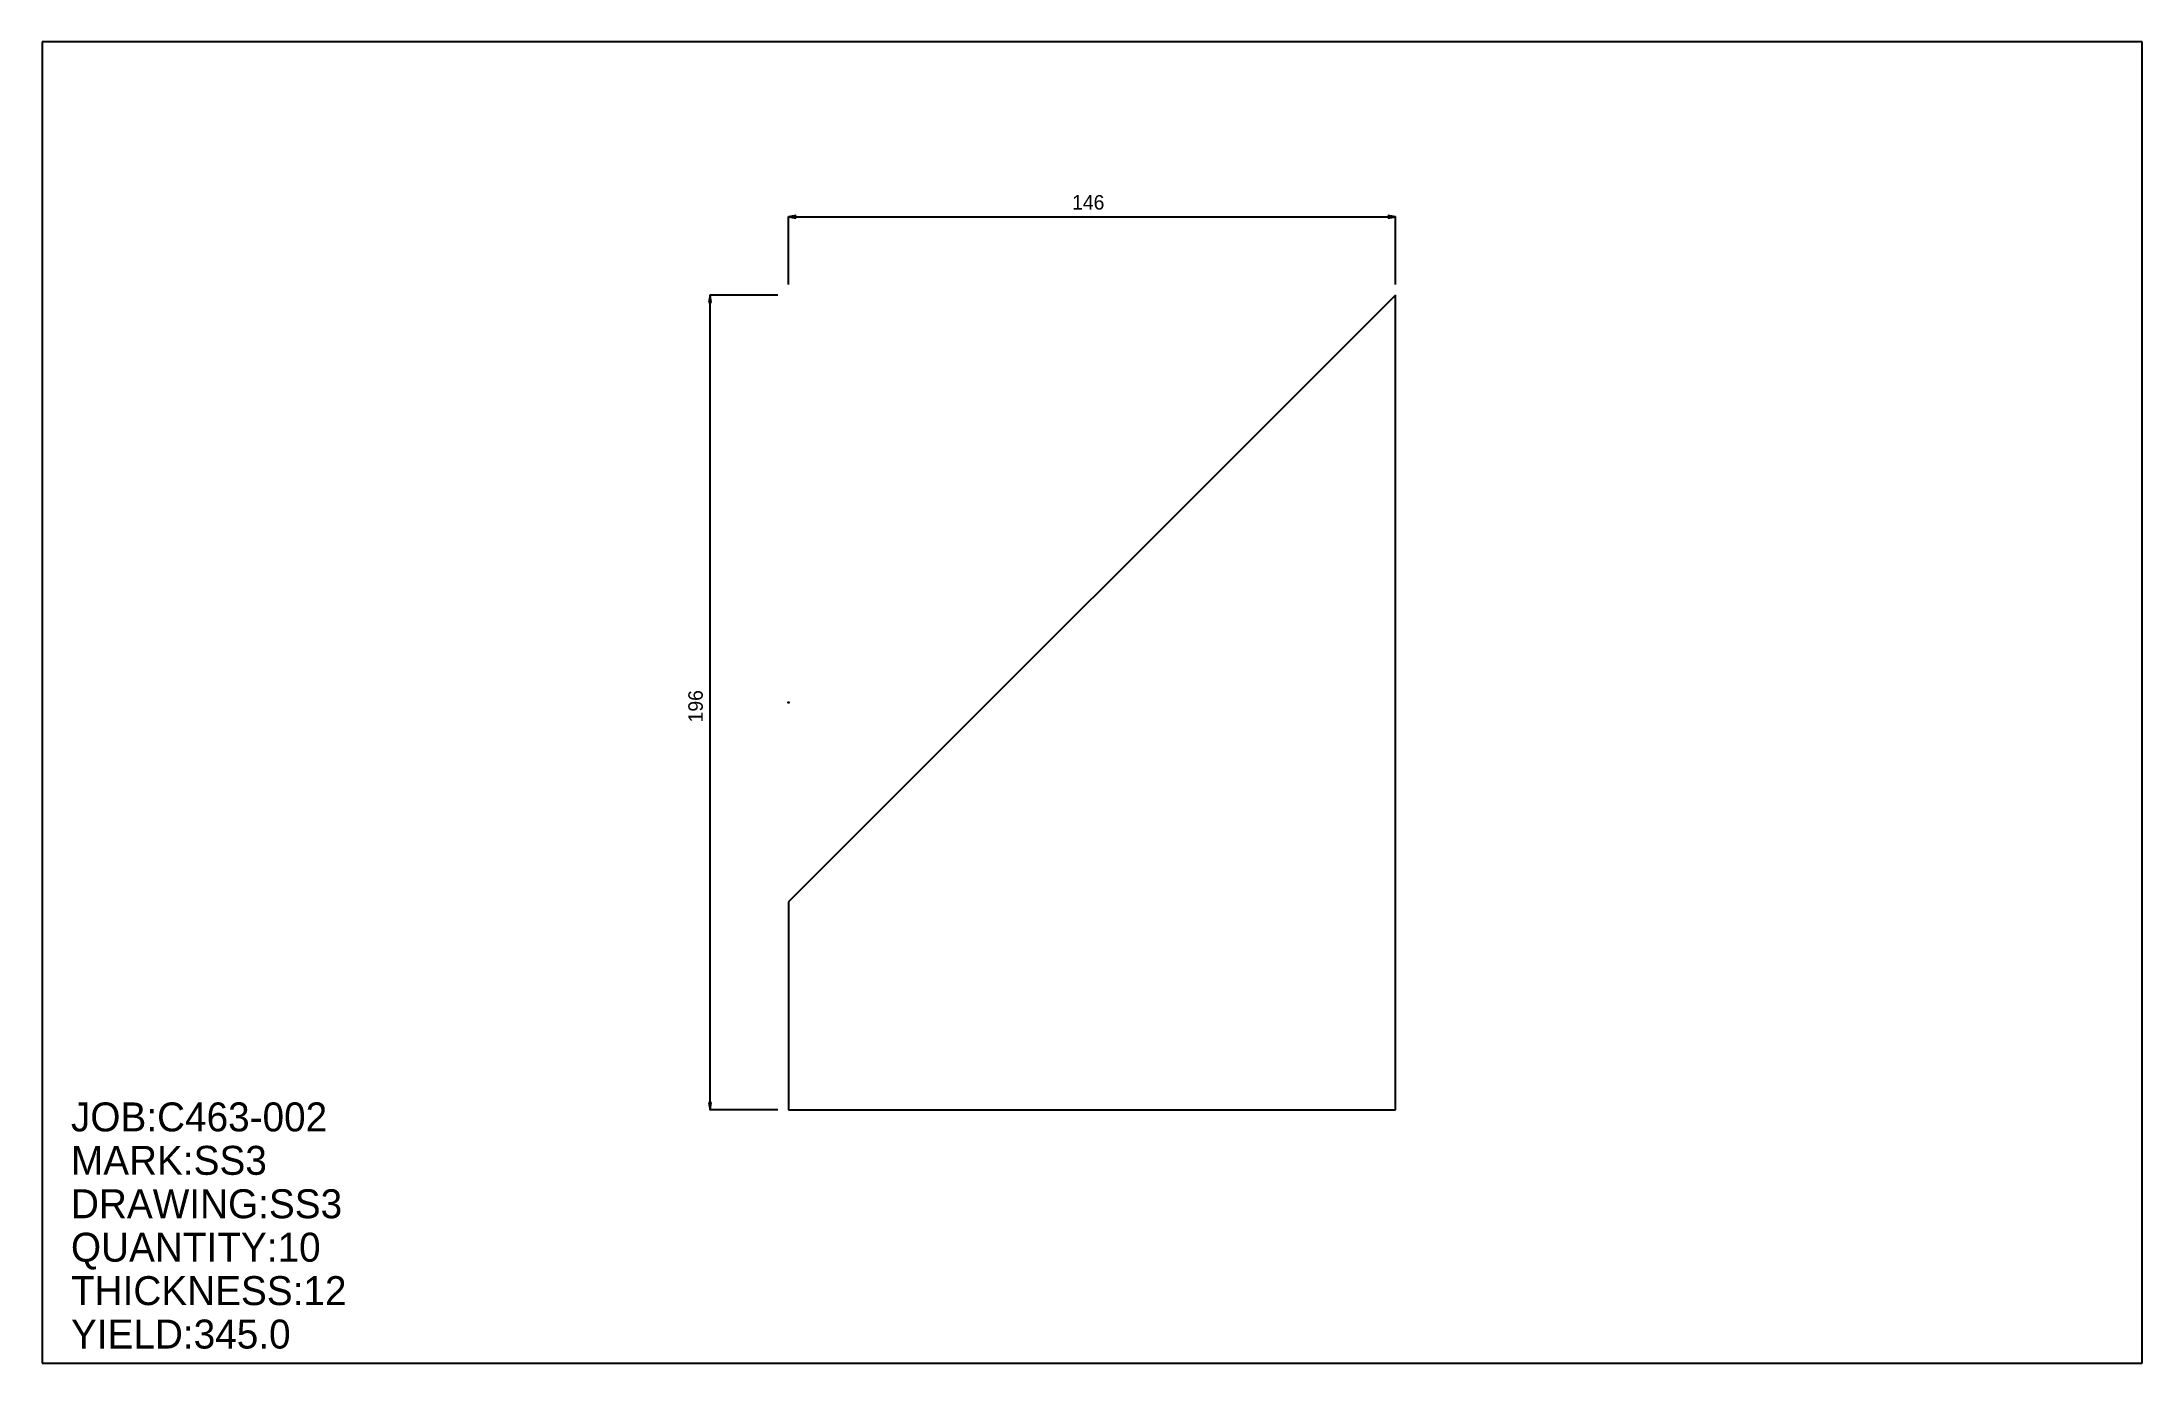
# Model space of a CAD drawing. Extents: x 0 to 505, y 0 to 318.
import ezdxf

# ---------------------------------------------------------------- set-up
doc = ezdxf.new("R2010")
doc.units = 0
doc.header["$LTSCALE"] = 0.125
for name, color, linetype in [('2', 7, 'CONTINUOUS'), ('3', 1, 'CONTINUOUS'), ('5', 7, 'CONTINUOUS'), ('6', 4, 'CONTINUOUS')]:
    doc.layers.add(name, color=color, linetype=linetype)

# ---------------------------------------------------------------- blocks, each defined once
blk = doc.blocks.new('ARROW')
at = {"layer": '2', "linetype": 'CONTINUOUS'}
for p, q in [((0, 0), (-1, 0.166667)), ((-1, 0.166667), (-1, -0.166667)), ((-1, -0.166667), (0, 0))]:
    blk.add_line(p, q, dxfattribs=at)
blk = doc.blocks.new('PLATE')
at = {"layer": '3', "linetype": 'CONTINUOUS'}
for p, q in [((146, 0), (0, -146)), ((146, -196), (146, 0)), ((0, -146), (0, -196)), ((0, -196), (146, -196))]:
    blk.add_line(p, q, dxfattribs=at)
at = {"layer": '5', "linetype": 'CONTINUOUS'}
for p, q in [((-0.1, -98), (0.1, -98)), ((0, -98.099998), (0, -97.900002))]:
    blk.add_line(p, q, dxfattribs=at)
blk.add_circle((0, -98), 0.1, dxfattribs=at)
at = {"layer": '6', "linetype": 'CONTINUOUS'}
for p, q in [((0, 2.613333), (0, 18.946667)), ((0, 18.896667), (146, 18.896667)), ((146, 2.613333), (146, 18.946667)), ((-2.613318, 0), (-18.946651, 0.000001)), ((-18.896667, -196), (-18.896652, 0.000001)), ((-2.613333, -196), (-18.946667, -196))]:
    blk.add_line(p, q, dxfattribs=at)
at = {"layer": '6', "xscale": 1.742222, "yscale": 1.742222, "zscale": 1.742222}
for p, rotation in [((0, 18.896667), 180), ((-18.896652, 0.000001), 90), ((-18.896667, -196), 270)]:
    blk.add_blockref('ARROW', p, dxfattribs=dict(at, rotation=rotation))
blk.add_blockref('ARROW', (146, 18.896667), dxfattribs=at)
at = {"layer": '5'}
blk.add_text('ZERO', height=0.015, dxfattribs=at).set_placement((0, -98))
at = {"layer": '6'}
blk.add_text('146', height=3.484, dxfattribs=at).set_placement((68.208893, 20.638889))
blk.add_text('196', height=3.484, rotation=90, dxfattribs=at).set_placement((-20.638882, -102.79111))

msp = doc.modelspace()

# ---------------------------------------------------------------- linework, layer by layer
at = {"layer": '5', "linetype": 'CONTINUOUS'}
for p, q in [((505.24448, 317.95557), (0, 317.95557)), ((0, 317.95557), (0, 0)), ((505.24448, 0), (505.24448, 317.95557)), ((0, 0), (505.24448, 0))]:
    msp.add_line(p, q, dxfattribs=at)

# ---------------------------------------------------------------- block references
at = {"layer": '2'}
msp.add_blockref('PLATE', (179.62224, 256.97778), dxfattribs=at)

# ---------------------------------------------------------------- texts
at = {"layer": '5'}
for s, p in [('JOB:C463-002', (6.968888, 55.751102)), ('MARK:SS3', (6.968888, 45.297771)), ('DRAWING:SS3', (6.968888, 34.84444)), ('QUANTITY:10', (6.968888, 24.391109)), ('THICKNESS:12', (6.968888, 13.937777)), ('YIELD:345.0', (6.968888, 3.484444))]:
    msp.add_text(s, height=6.969, dxfattribs=at).set_placement(p)

doc.saveas('drawing.dxf')
